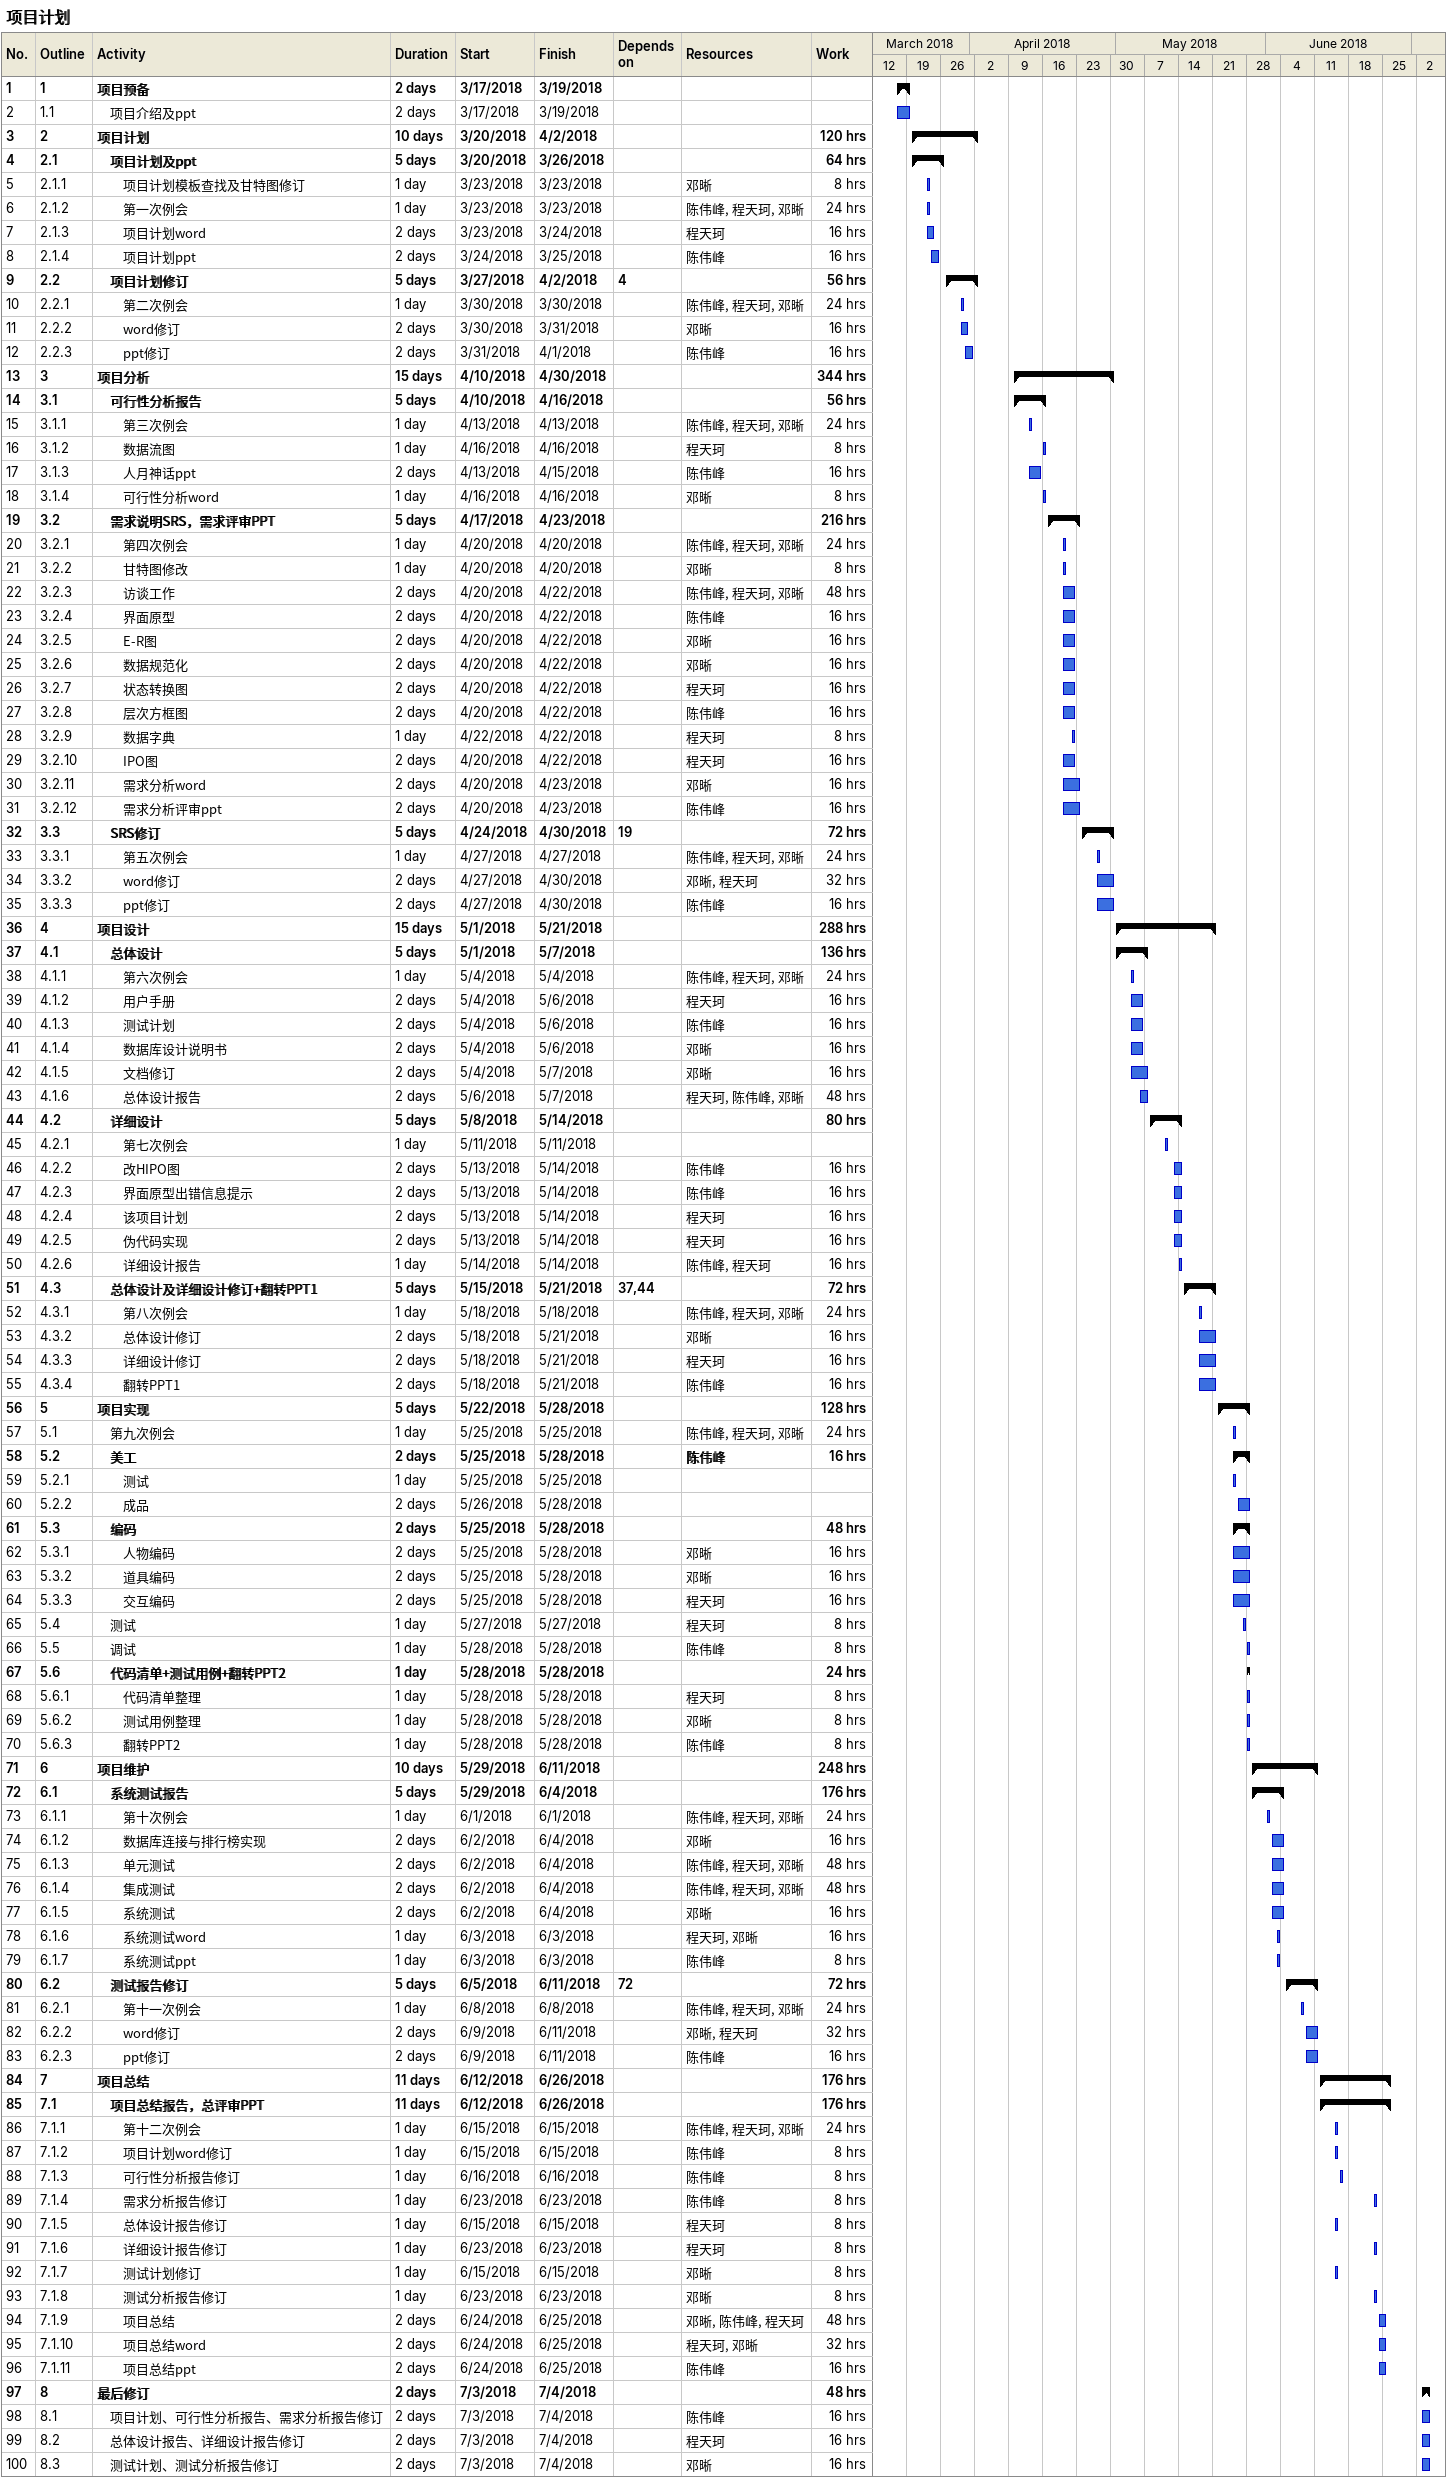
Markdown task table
项目计划

| ID | WBS | Task | Duration | Start | Finish | Predecessors | Resources | Work (h) |
|---|---|---|---|---|---|---|---|---|
| 1 | 1 | **项目预备** | 2d | 2018-03-17 | 2018-03-19 |  |  |  |
| 2 | 1.1 | 项目介绍及ppt | 2d | 2018-03-17 | 2018-03-19 |  |  |  |
| 3 | 2 | **项目计划** | 10d | 2018-03-20 | 2018-04-02 |  |  | 120 |
| 4 | 2.1 | **项目计划及ppt** | 5d | 2018-03-20 | 2018-03-26 |  |  | 64 |
| 5 | 2.1.1 | 项目计划模板查找及甘特图修订 | 1d | 2018-03-23 | 2018-03-23 |  | 邓晰 | 8 |
| 6 | 2.1.2 | 第一次例会 | 1d | 2018-03-23 | 2018-03-23 |  | 陈伟峰, 程天珂, 邓晰 | 24 |
| 7 | 2.1.3 | 项目计划word | 2d | 2018-03-23 | 2018-03-24 |  | 程天珂 | 16 |
| 8 | 2.1.4 | 项目计划ppt | 2d | 2018-03-24 | 2018-03-25 |  | 陈伟峰 | 16 |
| 9 | 2.2 | **项目计划修订** | 5d | 2018-03-27 | 2018-04-02 | 4 |  | 56 |
| 10 | 2.2.1 | 第二次例会 | 1d | 2018-03-30 | 2018-03-30 |  | 陈伟峰, 程天珂, 邓晰 | 24 |
| 11 | 2.2.2 | word修订 | 2d | 2018-03-30 | 2018-03-31 |  | 邓晰 | 16 |
| 12 | 2.2.3 | ppt修订 | 2d | 2018-03-31 | 2018-04-01 |  | 陈伟峰 | 16 |
| 13 | 3 | **项目分析** | 15d | 2018-04-10 | 2018-04-30 |  |  | 344 |
| 14 | 3.1 | **可行性分析报告** | 5d | 2018-04-10 | 2018-04-16 |  |  | 56 |
| 15 | 3.1.1 | 第三次例会 | 1d | 2018-04-13 | 2018-04-13 |  | 陈伟峰, 程天珂, 邓晰 | 24 |
| 16 | 3.1.2 | 数据流图 | 1d | 2018-04-16 | 2018-04-16 |  | 程天珂 | 8 |
| 17 | 3.1.3 | 人月神话ppt | 2d | 2018-04-13 | 2018-04-15 |  | 陈伟峰 | 16 |
| 18 | 3.1.4 | 可行性分析word | 1d | 2018-04-16 | 2018-04-16 |  | 邓晰 | 8 |
| 19 | 3.2 | **需求说明SRS，需求评审PPT** | 5d | 2018-04-17 | 2018-04-23 |  |  | 216 |
| 20 | 3.2.1 | 第四次例会 | 1d | 2018-04-20 | 2018-04-20 |  | 陈伟峰, 程天珂, 邓晰 | 24 |
| 21 | 3.2.2 | 甘特图修改 | 1d | 2018-04-20 | 2018-04-20 |  | 邓晰 | 8 |
| 22 | 3.2.3 | 访谈工作 | 2d | 2018-04-20 | 2018-04-22 |  | 陈伟峰, 程天珂, 邓晰 | 48 |
| 23 | 3.2.4 | 界面原型 | 2d | 2018-04-20 | 2018-04-22 |  | 陈伟峰 | 16 |
| 24 | 3.2.5 | E-R图 | 2d | 2018-04-20 | 2018-04-22 |  | 邓晰 | 16 |
| 25 | 3.2.6 | 数据规范化 | 2d | 2018-04-20 | 2018-04-22 |  | 邓晰 | 16 |
| 26 | 3.2.7 | 状态转换图 | 2d | 2018-04-20 | 2018-04-22 |  | 程天珂 | 16 |
| 27 | 3.2.8 | 层次方框图 | 2d | 2018-04-20 | 2018-04-22 |  | 陈伟峰 | 16 |
| 28 | 3.2.9 | 数据字典 | 1d | 2018-04-22 | 2018-04-22 |  | 程天珂 | 8 |
| 29 | 3.2.10 | IPO图 | 2d | 2018-04-20 | 2018-04-22 |  | 程天珂 | 16 |
| 30 | 3.2.11 | 需求分析word | 2d | 2018-04-20 | 2018-04-23 |  | 邓晰 | 16 |
| 31 | 3.2.12 | 需求分析评审ppt | 2d | 2018-04-20 | 2018-04-23 |  | 陈伟峰 | 16 |
| 32 | 3.3 | **SRS修订** | 5d | 2018-04-24 | 2018-04-30 | 19 |  | 72 |
| 33 | 3.3.1 | 第五次例会 | 1d | 2018-04-27 | 2018-04-27 |  | 陈伟峰, 程天珂, 邓晰 | 24 |
| 34 | 3.3.2 | word修订 | 2d | 2018-04-27 | 2018-04-30 |  | 邓晰, 程天珂 | 32 |
| 35 | 3.3.3 | ppt修订 | 2d | 2018-04-27 | 2018-04-30 |  | 陈伟峰 | 16 |
| 36 | 4 | **项目设计** | 15d | 2018-05-01 | 2018-05-21 |  |  | 288 |
| 37 | 4.1 | **总体设计** | 5d | 2018-05-01 | 2018-05-07 |  |  | 136 |
| 38 | 4.1.1 | 第六次例会 | 1d | 2018-05-04 | 2018-05-04 |  | 陈伟峰, 程天珂, 邓晰 | 24 |
| 39 | 4.1.2 | 用户手册 | 2d | 2018-05-04 | 2018-05-06 |  | 程天珂 | 16 |
| 40 | 4.1.3 | 测试计划 | 2d | 2018-05-04 | 2018-05-06 |  | 陈伟峰 | 16 |
| 41 | 4.1.4 | 数据库设计说明书 | 2d | 2018-05-04 | 2018-05-06 |  | 邓晰 | 16 |
| 42 | 4.1.5 | 文档修订 | 2d | 2018-05-04 | 2018-05-07 |  | 邓晰 | 16 |
| 43 | 4.1.6 | 总体设计报告 | 2d | 2018-05-06 | 2018-05-07 |  | 程天珂, 陈伟峰, 邓晰 | 48 |
| 44 | 4.2 | **详细设计** | 5d | 2018-05-08 | 2018-05-14 |  |  | 80 |
| 45 | 4.2.1 | 第七次例会 | 1d | 2018-05-11 | 2018-05-11 |  |  |  |
| 46 | 4.2.2 | 改HIPO图 | 2d | 2018-05-13 | 2018-05-14 |  | 陈伟峰 | 16 |
| 47 | 4.2.3 | 界面原型出错信息提示 | 2d | 2018-05-13 | 2018-05-14 |  | 陈伟峰 | 16 |
| 48 | 4.2.4 | 该项目计划 | 2d | 2018-05-13 | 2018-05-14 |  | 程天珂 | 16 |
| 49 | 4.2.5 | 伪代码实现 | 2d | 2018-05-13 | 2018-05-14 |  | 程天珂 | 16 |
| 50 | 4.2.6 | 详细设计报告 | 1d | 2018-05-14 | 2018-05-14 |  | 陈伟峰, 程天珂 | 16 |
| 51 | 4.3 | **总体设计及详细设计修订+翻转PPT1** | 5d | 2018-05-15 | 2018-05-21 | 37, 44 |  | 72 |
| 52 | 4.3.1 | 第八次例会 | 1d | 2018-05-18 | 2018-05-18 |  | 陈伟峰, 程天珂, 邓晰 | 24 |
| 53 | 4.3.2 | 总体设计修订 | 2d | 2018-05-18 | 2018-05-21 |  | 邓晰 | 16 |
| 54 | 4.3.3 | 详细设计修订 | 2d | 2018-05-18 | 2018-05-21 |  | 程天珂 | 16 |
| 55 | 4.3.4 | 翻转PPT1 | 2d | 2018-05-18 | 2018-05-21 |  | 陈伟峰 | 16 |
| 56 | 5 | **项目实现** | 5d | 2018-05-22 | 2018-05-28 |  |  | 128 |
| 57 | 5.1 | 第九次例会 | 1d | 2018-05-25 | 2018-05-25 |  | 陈伟峰, 程天珂, 邓晰 | 24 |
| 58 | 5.2 | **美工** | 2d | 2018-05-25 | 2018-05-28 |  | 陈伟峰 | 16 |
| 59 | 5.2.1 | 测试 | 1d | 2018-05-25 | 2018-05-25 |  |  |  |
| 60 | 5.2.2 | 成品 | 2d | 2018-05-26 | 2018-05-28 |  |  |  |
| 61 | 5.3 | **编码** | 2d | 2018-05-25 | 2018-05-28 |  |  | 48 |
| 62 | 5.3.1 | 人物编码 | 2d | 2018-05-25 | 2018-05-28 |  | 邓晰 | 16 |
| 63 | 5.3.2 | 道具编码 | 2d | 2018-05-25 | 2018-05-28 |  | 邓晰 | 16 |
| 64 | 5.3.3 | 交互编码 | 2d | 2018-05-25 | 2018-05-28 |  | 程天珂 | 16 |
| 65 | 5.4 | 测试 | 1d | 2018-05-27 | 2018-05-27 |  | 程天珂 | 8 |
| 66 | 5.5 | 调试 | 1d | 2018-05-28 | 2018-05-28 |  | 陈伟峰 | 8 |
| 67 | 5.6 | **代码清单+测试用例+翻转PPT2** | 1d | 2018-05-28 | 2018-05-28 |  |  | 24 |
| 68 | 5.6.1 | 代码清单整理 | 1d | 2018-05-28 | 2018-05-28 |  | 程天珂 | 8 |
| 69 | 5.6.2 | 测试用例整理 | 1d | 2018-05-28 | 2018-05-28 |  | 邓晰 | 8 |
| 70 | 5.6.3 | 翻转PPT2 | 1d | 2018-05-28 | 2018-05-28 |  | 陈伟峰 | 8 |
| 71 | 6 | **项目维护** | 10d | 2018-05-29 | 2018-06-11 |  |  | 248 |
| 72 | 6.1 | **系统测试报告** | 5d | 2018-05-29 | 2018-06-04 |  |  | 176 |
| 73 | 6.1.1 | 第十次例会 | 1d | 2018-06-01 | 2018-06-01 |  | 陈伟峰, 程天珂, 邓晰 | 24 |
| 74 | 6.1.2 | 数据库连接与排行榜实现 | 2d | 2018-06-02 | 2018-06-04 |  | 邓晰 | 16 |
| 75 | 6.1.3 | 单元测试 | 2d | 2018-06-02 | 2018-06-04 |  | 陈伟峰, 程天珂, 邓晰 | 48 |
| 76 | 6.1.4 | 集成测试 | 2d | 2018-06-02 | 2018-06-04 |  | 陈伟峰, 程天珂, 邓晰 | 48 |
| 77 | 6.1.5 | 系统测试 | 2d | 2018-06-02 | 2018-06-04 |  | 邓晰 | 16 |
| 78 | 6.1.6 | 系统测试word | 1d | 2018-06-03 | 2018-06-03 |  | 程天珂, 邓晰 | 16 |
| 79 | 6.1.7 | 系统测试ppt | 1d | 2018-06-03 | 2018-06-03 |  | 陈伟峰 | 8 |
| 80 | 6.2 | **测试报告修订** | 5d | 2018-06-05 | 2018-06-11 | 72 |  | 72 |
| 81 | 6.2.1 | 第十一次例会 | 1d | 2018-06-08 | 2018-06-08 |  | 陈伟峰, 程天珂, 邓晰 | 24 |
| 82 | 6.2.2 | word修订 | 2d | 2018-06-09 | 2018-06-11 |  | 邓晰, 程天珂 | 32 |
| 83 | 6.2.3 | ppt修订 | 2d | 2018-06-09 | 2018-06-11 |  | 陈伟峰 | 16 |
| 84 | 7 | **项目总结** | 11d | 2018-06-12 | 2018-06-26 |  |  | 176 |
| 85 | 7.1 | **项目总结报告，总评审PPT** | 11d | 2018-06-12 | 2018-06-26 |  |  | 176 |
| 86 | 7.1.1 | 第十二次例会 | 1d | 2018-06-15 | 2018-06-15 |  | 陈伟峰, 程天珂, 邓晰 | 24 |
| 87 | 7.1.2 | 项目计划word修订 | 1d | 2018-06-15 | 2018-06-15 |  | 陈伟峰 | 8 |
| 88 | 7.1.3 | 可行性分析报告修订 | 1d | 2018-06-16 | 2018-06-16 |  | 陈伟峰 | 8 |
| 89 | 7.1.4 | 需求分析报告修订 | 1d | 2018-06-23 | 2018-06-23 |  | 陈伟峰 | 8 |
| 90 | 7.1.5 | 总体设计报告修订 | 1d | 2018-06-15 | 2018-06-15 |  | 程天珂 | 8 |
| 91 | 7.1.6 | 详细设计报告修订 | 1d | 2018-06-23 | 2018-06-23 |  | 程天珂 | 8 |
| 92 | 7.1.7 | 测试计划修订 | 1d | 2018-06-15 | 2018-06-15 |  | 邓晰 | 8 |
| 93 | 7.1.8 | 测试分析报告修订 | 1d | 2018-06-23 | 2018-06-23 |  | 邓晰 | 8 |
| 94 | 7.1.9 | 项目总结 | 2d | 2018-06-24 | 2018-06-25 |  | 邓晰, 陈伟峰, 程天珂 | 48 |
| 95 | 7.1.10 | 项目总结word | 2d | 2018-06-24 | 2018-06-25 |  | 程天珂, 邓晰 | 32 |
| 96 | 7.1.11 | 项目总结ppt | 2d | 2018-06-24 | 2018-06-25 |  | 陈伟峰 | 16 |
| 97 | 8 | **最后修订** | 2d | 2018-07-03 | 2018-07-04 |  |  | 48 |
| 98 | 8.1 | 项目计划、可行性分析报告、需求分析报告修订 | 2d | 2018-07-03 | 2018-07-04 |  | 陈伟峰 | 16 |
| 99 | 8.2 | 总体设计报告、详细设计报告修订 | 2d | 2018-07-03 | 2018-07-04 |  | 程天珂 | 16 |
| 100 | 8.3 | 测试计划、测试分析报告修订 | 2d | 2018-07-03 | 2018-07-04 |  | 邓晰 | 16 |
